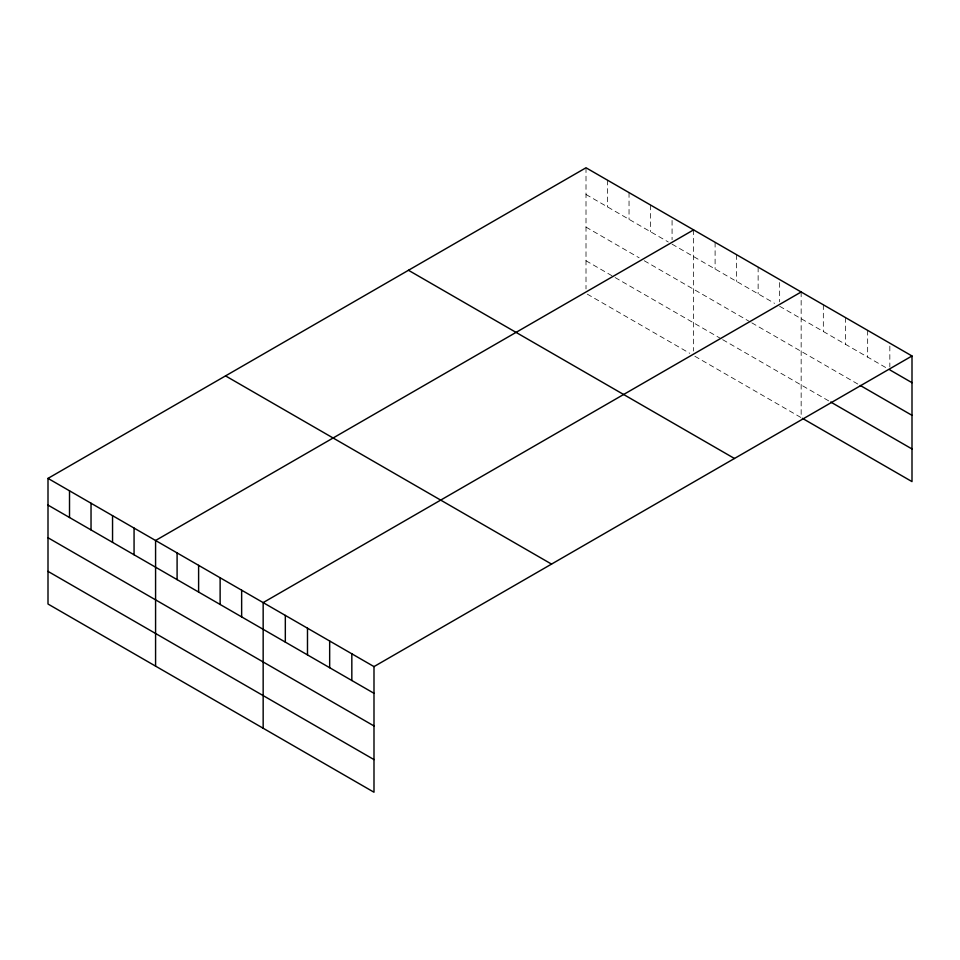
<?xml version="1.0" encoding="UTF-8"?>
<svg xmlns="http://www.w3.org/2000/svg" width="960" height="960" viewBox="0 0 960 960"><rect width="100%" height="100%" fill="white"/><g stroke="black" fill="none" stroke-linecap="round" stroke-linejoin="round"><path stroke-width="0.72" stroke-dasharray="4.8 3.6" d="M586.008 194.484L668.268 241.98M672.072 244.164L774.588 303.348M779.652 306.276L887.364 368.472M586.008 227.124L639.156 257.808M644.22 260.736L750.54 322.116M751.8 322.848L857.808 384.048M586.008 260.76L613.848 276.828M615.12 277.56L721.428 338.94M722.688 339.672L829.488 401.328M587.268 294.132L689.784 353.316M694.848 356.244L801.156 417.624L801.156 291.996M889.836 346.152L889.836 366.924M867.66 330.384L867.66 357.096M845.496 317.592L845.496 344.292M823.332 304.788L823.332 331.5M779.652 282.54L779.652 301.824M758.136 267.144L758.136 293.856M736.62 254.724L736.62 281.436M715.104 242.304L715.104 269.016M693.588 229.884L693.588 351.06M672.072 220.428L672.072 239.712M650.556 205.044L650.556 231.744M629.04 192.612L629.04 219.324M607.524 180.192L607.524 206.904M586.008 167.772L586.008 288.948"/><path stroke-width="1.44" d="M48 478.392L373.992 666.6L373.992 792.228L48 604.02L48 478.392L586.008 167.772L912 355.98L912 481.608L802.392 418.332M693.588 229.884L155.58 540.492L155.58 666.132M801.156 291.996L263.16 602.604L263.16 728.232M373.992 666.6L912 355.98M889.836 369.888L912 382.692M860.28 385.476L912 415.332M830.724 402.036L912 448.968M408.468 270.276L734.46 458.484M225.54 375.888L551.532 564.096M48 505.092L373.992 693.3M48 537.744L373.992 725.952M48 571.368L373.992 759.588M351.828 653.796L351.828 680.508M329.664 641.004L329.664 667.704M307.488 628.2L307.488 654.912M285.324 615.408L285.324 642.108M241.644 590.184L241.644 616.896M220.128 577.764L220.128 604.464M198.612 565.344L198.612 592.044M177.096 552.924L177.096 579.624M134.064 528.072L134.064 554.784M112.548 515.652L112.548 542.364M91.032 503.232L91.032 529.932M69.516 490.812L69.516 517.512"/></g></svg>
